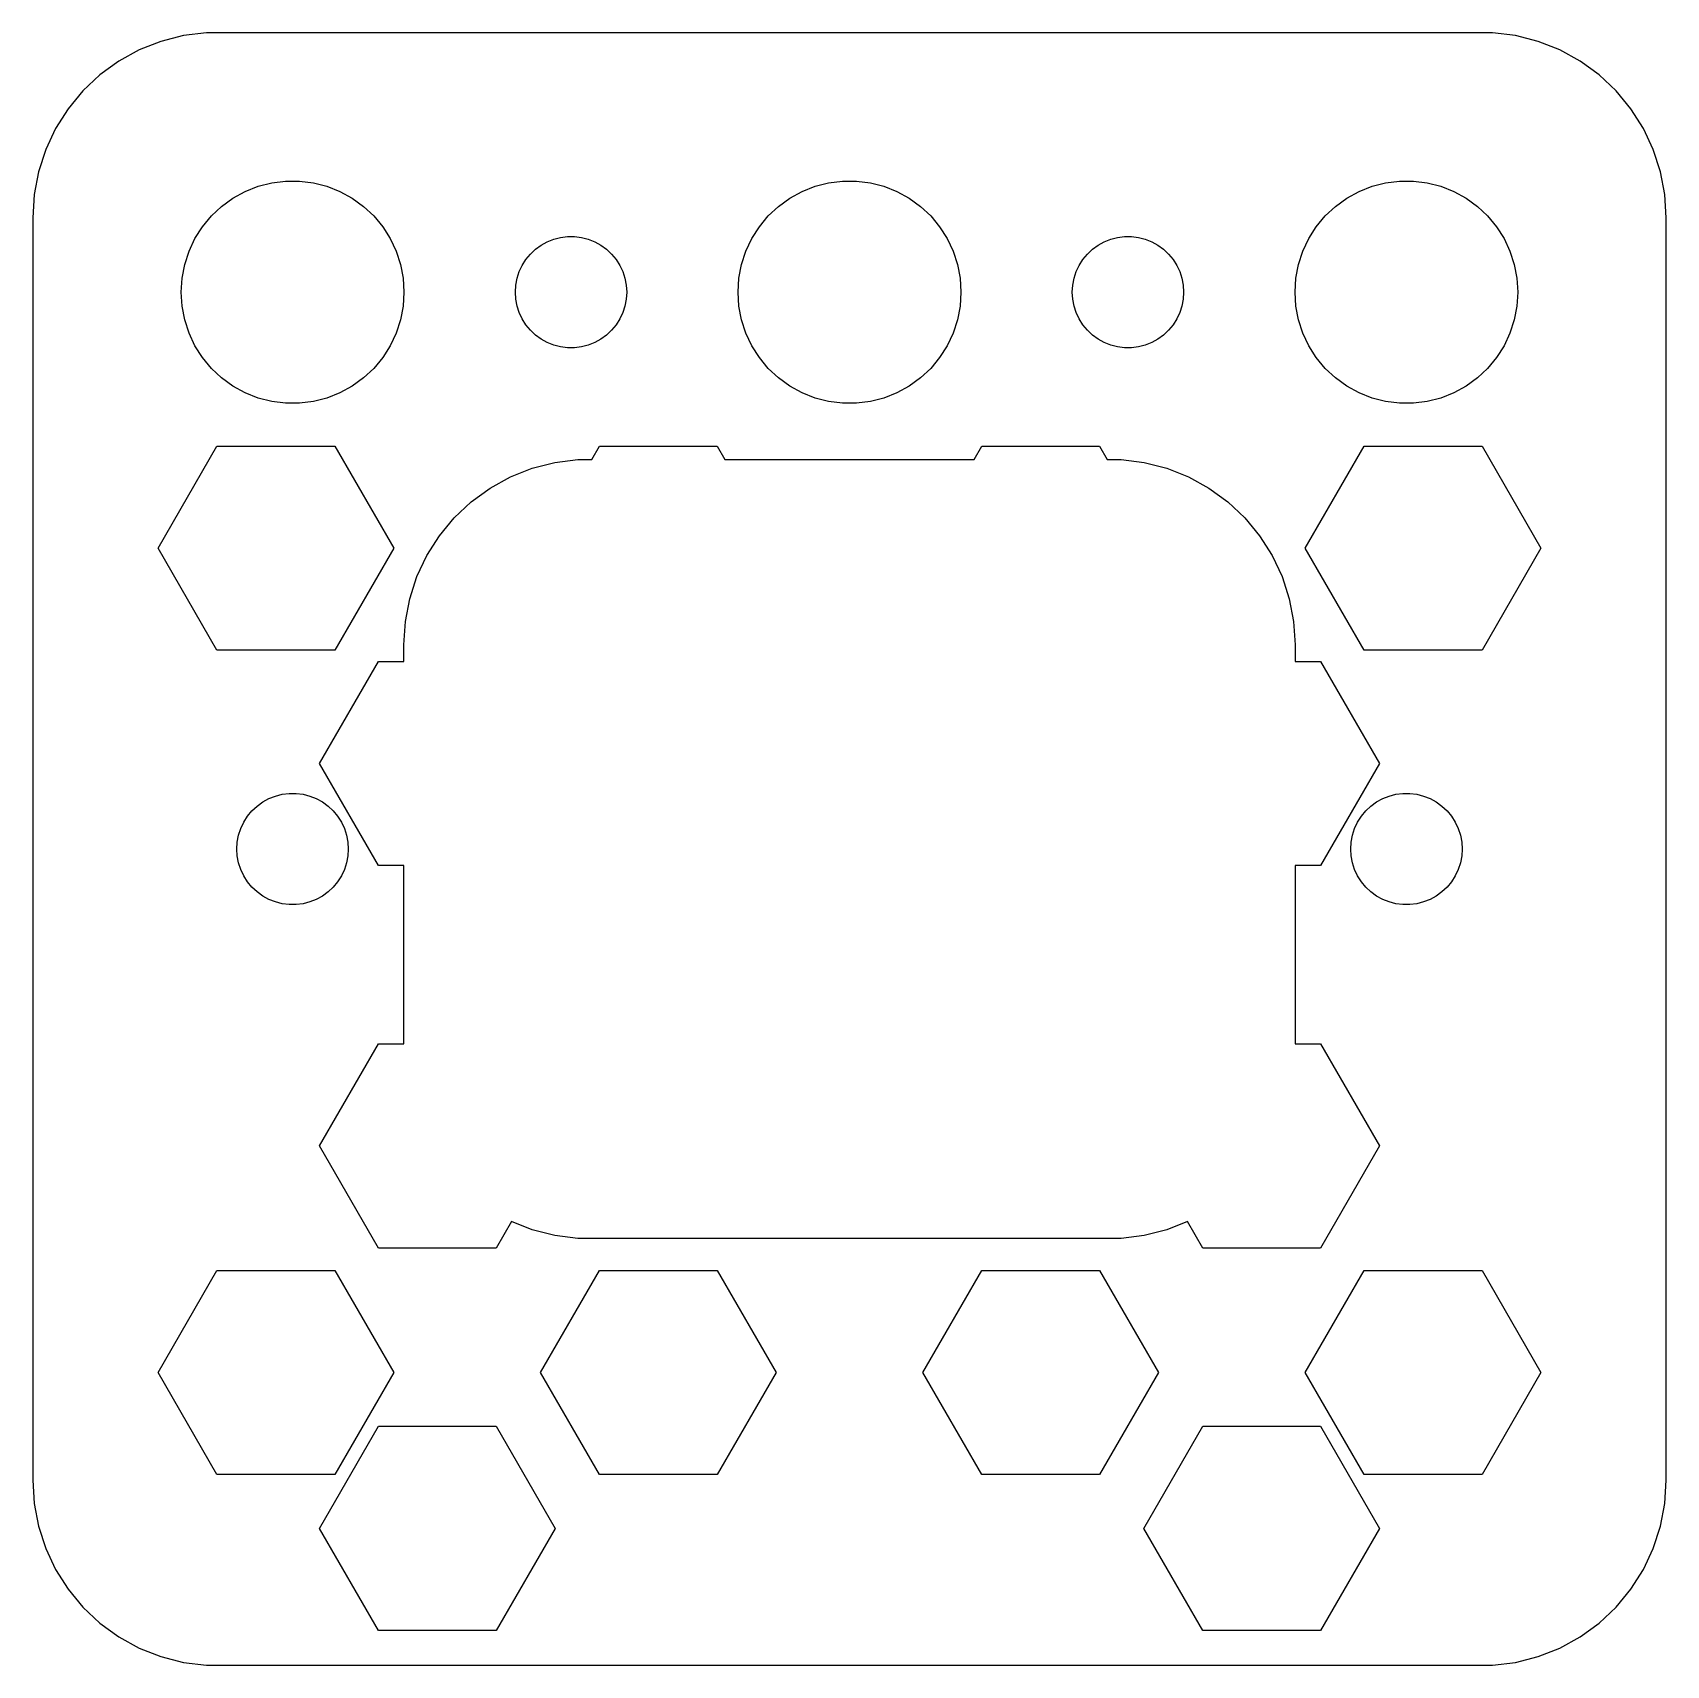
# Model space of a CAD drawing. Header units: metres. Extents: x -22 to 22, y 32 to 76.
import ezdxf

# ---------------------------------------------------------------- set-up
doc = ezdxf.new("R2010")
doc.units = ezdxf.units.M

msp = doc.modelspace()

# ---------------------------------------------------------------- linework, layer by layer
for p, q in [((-18.5451, 75.7553), (-19.1289, 75.5241)), ((-17.9369, 75.9114), (-18.5451, 75.7553)), ((-17.3139, 75.9901), (-17.9369, 75.9114)), ((17.3139, 75.9901), (-17.3139, 75.9901)), ((17.9369, 75.9114), (17.3139, 75.9901)), ((18.5451, 75.7553), (17.9369, 75.9114)), ((19.1289, 75.5241), (18.5451, 75.7553)), ((-19.1289, 75.5241), (-19.6791, 75.2216)), ((19.6791, 75.2216), (19.1289, 75.5241)), ((-20.1871, 74.8526), (-20.6448, 74.4227)), ((-19.6791, 75.2216), (-20.1871, 74.8526)), ((20.1871, 74.8526), (19.6791, 75.2216)), ((20.6448, 74.4227), (20.1871, 74.8526)), ((-20.6448, 74.4227), (-21.0451, 73.9389)), ((21.0451, 73.9389), (20.6448, 74.4227)), ((-21.0451, 73.9389), (-21.3815, 73.4088)), ((21.3815, 73.4088), (21.0451, 73.9389)), ((-21.3815, 73.4088), (-21.6489, 72.8406)), ((21.6489, 72.8406), (21.3815, 73.4088)), ((-21.6489, 72.8406), (-21.8429, 72.2434)), ((21.8429, 72.2434), (21.6489, 72.8406)), ((-21.8429, 72.2434), (-21.9606, 71.6267)), ((21.9606, 71.6267), (21.8429, 72.2434)), ((-16.2773, 71.7145), (-15.927, 71.8532)), ((-15.927, 71.8532), (-15.5621, 71.9469)), ((-15.5621, 71.9469), (-15.1884, 71.9941)), ((-15.1884, 71.9941), (-14.8116, 71.9941)), ((-14.8116, 71.9941), (-14.4379, 71.9469)), ((-14.4379, 71.9469), (-14.0729, 71.8532)), ((-14.0729, 71.8532), (-13.7227, 71.7145)), ((-1.27733, 71.7145), (-0.92705, 71.8532)), ((-0.92705, 71.8532), (-0.56213, 71.9469)), ((-0.56213, 71.9469), (-0.18837, 71.9941)), ((-0.18837, 71.9941), (0.18837, 71.9941)), ((0.18837, 71.9941), (0.56213, 71.9469)), ((0.56213, 71.9469), (0.92705, 71.8532)), ((0.92705, 71.8532), (1.27733, 71.7145)), ((13.7227, 71.7145), (14.0729, 71.8532)), ((14.0729, 71.8532), (14.4379, 71.9469)), ((14.4379, 71.9469), (14.8116, 71.9941)), ((14.8116, 71.9941), (15.1884, 71.9941)), ((15.1884, 71.9941), (15.5621, 71.9469)), ((15.5621, 71.9469), (15.927, 71.8532)), ((15.927, 71.8532), (16.2773, 71.7145)), ((-21.9606, 71.6267), (-22, 71)), ((-17.1869, 71.0536), (-16.9123, 71.3115)), ((-16.9123, 71.3115), (-16.6075, 71.533)), ((-16.6075, 71.533), (-16.2773, 71.7145)), ((-13.7227, 71.7145), (-13.3925, 71.533)), ((-13.3925, 71.533), (-13.0877, 71.3115)), ((-13.0877, 71.3115), (-12.8131, 71.0536)), ((-2.1869, 71.0536), (-1.91226, 71.3115)), ((-1.91226, 71.3115), (-1.60747, 71.533)), ((-1.60747, 71.533), (-1.27733, 71.7145)), ((1.27733, 71.7145), (1.60747, 71.533)), ((1.60747, 71.533), (1.91226, 71.3115)), ((1.91226, 71.3115), (2.1869, 71.0536)), ((12.8131, 71.0536), (13.0877, 71.3115)), ((13.0877, 71.3115), (13.3925, 71.533)), ((13.3925, 71.533), (13.7227, 71.7145)), ((16.2773, 71.7145), (16.6075, 71.533)), ((16.6075, 71.533), (16.9123, 71.3115)), ((16.9123, 71.3115), (17.1869, 71.0536)), ((22, 71), (21.9606, 71.6267)), ((-22, 71), (-22, 37)), ((-17.427, 70.7634), (-17.1869, 71.0536)), ((-12.8131, 71.0536), (-12.5729, 70.7634)), ((-2.42705, 70.7634), (-2.1869, 71.0536)), ((2.1869, 71.0536), (2.42705, 70.7634)), ((12.5729, 70.7634), (12.8131, 71.0536)), ((17.1869, 71.0536), (17.427, 70.7634)), ((22, 37), (22, 71)), ((-17.7893, 70.1044), (-17.6289, 70.4453)), ((-17.6289, 70.4453), (-17.427, 70.7634)), ((-12.5729, 70.7634), (-12.3711, 70.4453)), ((-12.3711, 70.4453), (-12.2107, 70.1044)), ((-8.13866, 70.3572), (-7.96352, 70.4266)), ((-7.96352, 70.4266), (-7.78107, 70.4734)), ((-7.78107, 70.4734), (-7.59418, 70.497)), ((-7.59418, 70.497), (-7.40581, 70.497)), ((-7.40581, 70.497), (-7.21892, 70.4734)), ((-7.21892, 70.4734), (-7.03647, 70.4266)), ((-7.03647, 70.4266), (-6.86133, 70.3572)), ((-2.78932, 70.1044), (-2.62891, 70.4453)), ((-2.62891, 70.4453), (-2.42705, 70.7634)), ((2.42705, 70.7634), (2.62891, 70.4453)), ((2.62891, 70.4453), (2.78932, 70.1044)), ((6.86133, 70.3572), (7.03647, 70.4266)), ((7.03647, 70.4266), (7.21892, 70.4734)), ((7.21892, 70.4734), (7.40581, 70.497)), ((7.40581, 70.497), (7.59418, 70.497)), ((7.59418, 70.497), (7.78107, 70.4734)), ((7.78107, 70.4734), (7.96352, 70.4266)), ((7.96352, 70.4266), (8.13866, 70.3572)), ((12.2107, 70.1044), (12.3711, 70.4453)), ((12.3711, 70.4453), (12.5729, 70.7634)), ((17.427, 70.7634), (17.6289, 70.4453)), ((17.6289, 70.4453), (17.7893, 70.1044)), ((-17.9057, 69.7461), (-17.7893, 70.1044)), ((-12.2107, 70.1044), (-12.0942, 69.7461)), ((-8.71352, 69.8817), (-8.59344, 70.0268)), ((-8.59344, 70.0268), (-8.45613, 70.1558)), ((-8.45613, 70.1558), (-8.30373, 70.2665)), ((-8.30373, 70.2665), (-8.13866, 70.3572)), ((-6.86133, 70.3572), (-6.69626, 70.2665)), ((-6.69626, 70.2665), (-6.54385, 70.1558)), ((-6.54385, 70.1558), (-6.40654, 70.0268)), ((-6.40654, 70.0268), (-6.28647, 69.8817)), ((-2.90575, 69.7461), (-2.78932, 70.1044)), ((2.78932, 70.1044), (2.90575, 69.7461)), ((6.28647, 69.8817), (6.40654, 70.0268)), ((6.40654, 70.0268), (6.54385, 70.1558)), ((6.54385, 70.1558), (6.69626, 70.2665)), ((6.69626, 70.2665), (6.86133, 70.3572)), ((8.13866, 70.3572), (8.30373, 70.2665)), ((8.30373, 70.2665), (8.45613, 70.1558)), ((8.45613, 70.1558), (8.59344, 70.0268)), ((8.59344, 70.0268), (8.71352, 69.8817)), ((12.0942, 69.7461), (12.2107, 70.1044)), ((17.7893, 70.1044), (17.9057, 69.7461)), ((-17.9763, 69.376), (-17.9057, 69.7461)), ((-12.0942, 69.7461), (-12.0237, 69.376)), ((-8.95287, 69.373), (-8.89465, 69.5522)), ((-8.89465, 69.5522), (-8.81445, 69.7226)), ((-8.81445, 69.7226), (-8.71352, 69.8817)), ((-6.28647, 69.8817), (-6.18553, 69.7226)), ((-6.18553, 69.7226), (-6.10533, 69.5522)), ((-6.10533, 69.5522), (-6.04712, 69.373)), ((-2.97633, 69.376), (-2.90575, 69.7461)), ((2.90575, 69.7461), (2.97633, 69.376)), ((6.04712, 69.373), (6.10533, 69.5522)), ((6.10533, 69.5522), (6.18553, 69.7226)), ((6.18553, 69.7226), (6.28647, 69.8817)), ((8.71352, 69.8817), (8.81445, 69.7226)), ((8.81445, 69.7226), (8.89465, 69.5522)), ((8.89465, 69.5522), (8.95287, 69.373)), ((12.0237, 69.376), (12.0942, 69.7461)), ((17.9057, 69.7461), (17.9763, 69.376)), ((-18, 69), (-17.9763, 69.376)), ((-12.0237, 69.376), (-12, 69)), ((-9, 69), (-8.98816, 69.188)), ((-8.98816, 69.188), (-8.95287, 69.373)), ((-6.04712, 69.373), (-6.01183, 69.188)), ((-6.01183, 69.188), (-6, 69)), ((-3, 69), (-2.97633, 69.376)), ((2.97633, 69.376), (3, 69)), ((6, 69), (6.01183, 69.188)), ((6.01183, 69.188), (6.04712, 69.373)), ((8.95287, 69.373), (8.98816, 69.188)), ((8.98816, 69.188), (9, 69)), ((12, 69), (12.0237, 69.376)), ((17.9763, 69.376), (18, 69)), ((-17.9763, 68.624), (-18, 69)), ((-12, 69), (-12.0237, 68.624)), ((-8.98816, 68.812), (-9, 69)), ((-8.95287, 68.627), (-8.98816, 68.812)), ((-6.01183, 68.812), (-6.04712, 68.627)), ((-6, 69), (-6.01183, 68.812)), ((-2.97633, 68.624), (-3, 69)), ((3, 69), (2.97633, 68.624)), ((6.01183, 68.812), (6, 69)), ((6.04712, 68.627), (6.01183, 68.812)), ((8.98816, 68.812), (8.95287, 68.627)), ((9, 69), (8.98816, 68.812)), ((12.0237, 68.624), (12, 69)), ((18, 69), (17.9763, 68.624)), ((-17.9057, 68.2539), (-17.9763, 68.624)), ((-17.7893, 67.8956), (-17.9057, 68.2539)), ((-12.0942, 68.2539), (-12.2107, 67.8956)), ((-12.0237, 68.624), (-12.0942, 68.2539)), ((-8.89465, 68.4478), (-8.95287, 68.627)), ((-8.81445, 68.2774), (-8.89465, 68.4478)), ((-8.71352, 68.1183), (-8.81445, 68.2774)), ((-6.18553, 68.2774), (-6.28647, 68.1183)), ((-6.10533, 68.4478), (-6.18553, 68.2774)), ((-6.04712, 68.627), (-6.10533, 68.4478)), ((-2.90575, 68.2539), (-2.97633, 68.624)), ((-2.78932, 67.8956), (-2.90575, 68.2539)), ((2.90575, 68.2539), (2.78932, 67.8956)), ((2.97633, 68.624), (2.90575, 68.2539)), ((6.10533, 68.4478), (6.04712, 68.627)), ((6.18553, 68.2774), (6.10533, 68.4478)), ((6.28647, 68.1183), (6.18553, 68.2774)), ((8.81445, 68.2774), (8.71352, 68.1183)), ((8.89465, 68.4478), (8.81445, 68.2774)), ((8.95287, 68.627), (8.89465, 68.4478)), ((12.0942, 68.2539), (12.0237, 68.624)), ((12.2107, 67.8956), (12.0942, 68.2539)), ((17.9057, 68.2539), (17.7893, 67.8956)), ((17.9763, 68.624), (17.9057, 68.2539)), ((-17.6289, 67.5547), (-17.7893, 67.8956)), ((-12.2107, 67.8956), (-12.3711, 67.5547)), ((-8.59344, 67.9732), (-8.71352, 68.1183)), ((-8.45613, 67.8442), (-8.59344, 67.9732)), ((-8.30373, 67.7335), (-8.45613, 67.8442)), ((-6.54385, 67.8442), (-6.69626, 67.7335)), ((-6.40654, 67.9732), (-6.54385, 67.8442)), ((-6.28647, 68.1183), (-6.40654, 67.9732)), ((-2.62891, 67.5547), (-2.78932, 67.8956)), ((2.78932, 67.8956), (2.62891, 67.5547)), ((6.40654, 67.9732), (6.28647, 68.1183)), ((6.54385, 67.8442), (6.40654, 67.9732)), ((6.69626, 67.7335), (6.54385, 67.8442)), ((8.45613, 67.8442), (8.30373, 67.7335)), ((8.59344, 67.9732), (8.45613, 67.8442)), ((8.71352, 68.1183), (8.59344, 67.9732)), ((12.3711, 67.5547), (12.2107, 67.8956)), ((17.7893, 67.8956), (17.6289, 67.5547)), ((-17.427, 67.2366), (-17.6289, 67.5547)), ((-12.3711, 67.5547), (-12.5729, 67.2366)), ((-8.13866, 67.6427), (-8.30373, 67.7335)), ((-7.96352, 67.5734), (-8.13866, 67.6427)), ((-7.78107, 67.5266), (-7.96352, 67.5734)), ((-7.59418, 67.5029), (-7.78107, 67.5266)), ((-7.40581, 67.5029), (-7.59418, 67.5029)), ((-7.21892, 67.5266), (-7.40581, 67.5029)), ((-7.03647, 67.5734), (-7.21892, 67.5266)), ((-6.86133, 67.6427), (-7.03647, 67.5734)), ((-6.69626, 67.7335), (-6.86133, 67.6427)), ((-2.42705, 67.2366), (-2.62891, 67.5547)), ((2.62891, 67.5547), (2.42705, 67.2366)), ((6.86133, 67.6427), (6.69626, 67.7335)), ((7.03647, 67.5734), (6.86133, 67.6427)), ((7.21892, 67.5266), (7.03647, 67.5734)), ((7.40581, 67.5029), (7.21892, 67.5266)), ((7.59418, 67.5029), (7.40581, 67.5029)), ((7.78107, 67.5266), (7.59418, 67.5029)), ((7.96352, 67.5734), (7.78107, 67.5266)), ((8.13866, 67.6427), (7.96352, 67.5734)), ((8.30373, 67.7335), (8.13866, 67.6427)), ((12.5729, 67.2366), (12.3711, 67.5547)), ((17.6289, 67.5547), (17.427, 67.2366)), ((-17.1869, 66.9464), (-17.427, 67.2366)), ((-16.9123, 66.6884), (-17.1869, 66.9464)), ((-12.8131, 66.9464), (-13.0877, 66.6884)), ((-12.5729, 67.2366), (-12.8131, 66.9464)), ((-2.1869, 66.9464), (-2.42705, 67.2366)), ((-1.91226, 66.6884), (-2.1869, 66.9464)), ((2.1869, 66.9464), (1.91226, 66.6884)), ((2.42705, 67.2366), (2.1869, 66.9464)), ((12.8131, 66.9464), (12.5729, 67.2366)), ((13.0877, 66.6884), (12.8131, 66.9464)), ((17.1869, 66.9464), (16.9123, 66.6884)), ((17.427, 67.2366), (17.1869, 66.9464)), ((-16.6075, 66.467), (-16.9123, 66.6884)), ((-16.2773, 66.2855), (-16.6075, 66.467)), ((-13.3925, 66.467), (-13.7227, 66.2855)), ((-13.0877, 66.6884), (-13.3925, 66.467)), ((-1.60747, 66.467), (-1.91226, 66.6884)), ((-1.27733, 66.2855), (-1.60747, 66.467)), ((1.60747, 66.467), (1.27733, 66.2855)), ((1.91226, 66.6884), (1.60747, 66.467)), ((13.3925, 66.467), (13.0877, 66.6884)), ((13.7227, 66.2855), (13.3925, 66.467)), ((16.6075, 66.467), (16.2773, 66.2855)), ((16.9123, 66.6884), (16.6075, 66.467)), ((-15.927, 66.1468), (-16.2773, 66.2855)), ((-15.5621, 66.0531), (-15.927, 66.1468)), ((-15.1884, 66.0059), (-15.5621, 66.0531)), ((-14.8116, 66.0059), (-15.1884, 66.0059)), ((-14.4379, 66.0531), (-14.8116, 66.0059)), ((-14.0729, 66.1468), (-14.4379, 66.0531)), ((-13.7227, 66.2855), (-14.0729, 66.1468)), ((-0.92705, 66.1468), (-1.27733, 66.2855)), ((-0.56213, 66.0531), (-0.92705, 66.1468)), ((-0.18837, 66.0059), (-0.56213, 66.0531)), ((0.18837, 66.0059), (-0.18837, 66.0059)), ((0.56213, 66.0531), (0.18837, 66.0059)), ((0.92705, 66.1468), (0.56213, 66.0531)), ((1.27733, 66.2855), (0.92705, 66.1468)), ((14.0729, 66.1468), (13.7227, 66.2855)), ((14.4379, 66.0531), (14.0729, 66.1468)), ((14.8116, 66.0059), (14.4379, 66.0531)), ((15.1884, 66.0059), (14.8116, 66.0059)), ((15.5621, 66.0531), (15.1884, 66.0059)), ((15.927, 66.1468), (15.5621, 66.0531)), ((16.2773, 66.2855), (15.927, 66.1468)), ((-18.6235, 62.1), (-17.0367, 64.8483)), ((-17.0367, 64.8483), (-13.8633, 64.8483)), ((-13.8633, 64.8483), (-12.2765, 62.1)), ((-6.94354, 64.4901), (-6.73674, 64.8483)), ((-6.73674, 64.8483), (-3.56325, 64.8483)), ((-3.56325, 64.8483), (-3.35645, 64.4901)), ((3.35645, 64.4901), (3.56325, 64.8483)), ((3.56325, 64.8483), (6.73674, 64.8483)), ((6.73674, 64.8483), (6.94354, 64.4901)), ((12.2765, 62.1), (13.8633, 64.8483)), ((13.8633, 64.8483), (17.0367, 64.8483)), ((17.0367, 64.8483), (18.6235, 62.1)), ((-9.12889, 64.0241), (-8.54507, 64.2553)), ((-8.54507, 64.2553), (-7.9369, 64.4114)), ((-7.9369, 64.4114), (-7.31395, 64.4901)), ((-7.31395, 64.4901), (-6.94354, 64.4901)), ((-3.35645, 64.4901), (3.35645, 64.4901)), ((6.94354, 64.4901), (7.31395, 64.4901)), ((7.31395, 64.4901), (7.9369, 64.4114)), ((7.9369, 64.4114), (8.54507, 64.2553)), ((8.54507, 64.2553), (9.12889, 64.0241)), ((-9.67912, 63.7216), (-9.12889, 64.0241)), ((9.12889, 64.0241), (9.67912, 63.7216)), ((-10.1871, 63.3526), (-9.67912, 63.7216)), ((9.67912, 63.7216), (10.1871, 63.3526)), ((-11.0451, 62.4389), (-10.6448, 62.9227)), ((-10.6448, 62.9227), (-10.1871, 63.3526)), ((10.1871, 63.3526), (10.6448, 62.9227)), ((10.6448, 62.9227), (11.0451, 62.4389)), ((-17.0367, 59.3517), (-18.6235, 62.1)), ((-12.2765, 62.1), (-13.8633, 59.3517)), ((-11.3815, 61.9088), (-11.0451, 62.4389)), ((11.0451, 62.4389), (11.3815, 61.9088)), ((13.8633, 59.3517), (12.2765, 62.1)), ((18.6235, 62.1), (17.0367, 59.3517)), ((-11.6489, 61.3406), (-11.3815, 61.9088)), ((11.3815, 61.9088), (11.6489, 61.3406)), ((-11.8429, 60.7434), (-11.6489, 61.3406)), ((11.6489, 61.3406), (11.8429, 60.7434)), ((-11.9606, 60.1267), (-11.8429, 60.7434)), ((11.8429, 60.7434), (11.9606, 60.1267)), ((-12, 59.5), (-11.9606, 60.1267)), ((11.9606, 60.1267), (12, 59.5)), ((-12, 59.0483), (-12, 59.5)), ((12, 59.5), (12, 59.0483)), ((-13.8633, 59.3517), (-17.0367, 59.3517)), ((-14.2735, 56.3), (-12.6867, 59.0483)), ((-12.6867, 59.0483), (-12, 59.0483)), ((12, 59.0483), (12.6867, 59.0483)), ((12.6867, 59.0483), (14.2735, 56.3)), ((17.0367, 59.3517), (13.8633, 59.3517)), ((-12.6867, 53.5517), (-14.2735, 56.3)), ((14.2735, 56.3), (12.6867, 53.5517)), ((-15.4635, 55.4266), (-15.2811, 55.4734)), ((-15.2811, 55.4734), (-15.0942, 55.497)), ((-15.0942, 55.497), (-14.9058, 55.497)), ((-14.9058, 55.497), (-14.7189, 55.4734)), ((-14.7189, 55.4734), (-14.5365, 55.4266)), ((14.5365, 55.4266), (14.7189, 55.4734)), ((14.7189, 55.4734), (14.9058, 55.497)), ((14.9058, 55.497), (15.0942, 55.497)), ((15.0942, 55.497), (15.2811, 55.4734)), ((15.2811, 55.4734), (15.4635, 55.4266)), ((-16.2135, 54.8817), (-16.0934, 55.0268)), ((-16.0934, 55.0268), (-15.9561, 55.1558)), ((-15.9561, 55.1558), (-15.8037, 55.2665)), ((-15.8037, 55.2665), (-15.6387, 55.3572)), ((-15.6387, 55.3572), (-15.4635, 55.4266)), ((-14.5365, 55.4266), (-14.3613, 55.3572)), ((-14.3613, 55.3572), (-14.1963, 55.2665)), ((-14.1963, 55.2665), (-14.0439, 55.1558)), ((-14.0439, 55.1558), (-13.9065, 55.0268)), ((-13.9065, 55.0268), (-13.7865, 54.8817)), ((13.7865, 54.8817), (13.9065, 55.0268)), ((13.9065, 55.0268), (14.0439, 55.1558)), ((14.0439, 55.1558), (14.1963, 55.2665)), ((14.1963, 55.2665), (14.3613, 55.3572)), ((14.3613, 55.3572), (14.5365, 55.4266)), ((15.4635, 55.4266), (15.6387, 55.3572)), ((15.6387, 55.3572), (15.8037, 55.2665)), ((15.8037, 55.2665), (15.9561, 55.1558)), ((15.9561, 55.1558), (16.0934, 55.0268)), ((16.0934, 55.0268), (16.2135, 54.8817)), ((-16.3947, 54.5522), (-16.3145, 54.7226)), ((-16.3145, 54.7226), (-16.2135, 54.8817)), ((-13.7865, 54.8817), (-13.6855, 54.7226)), ((-13.6855, 54.7226), (-13.6053, 54.5522)), ((13.6053, 54.5522), (13.6855, 54.7226)), ((13.6855, 54.7226), (13.7865, 54.8817)), ((16.2135, 54.8817), (16.3145, 54.7226)), ((16.3145, 54.7226), (16.3947, 54.5522)), ((-16.5, 54), (-16.4882, 54.188)), ((-16.4882, 54.188), (-16.4529, 54.373)), ((-16.4529, 54.373), (-16.3947, 54.5522)), ((-13.6053, 54.5522), (-13.5471, 54.373)), ((-13.5471, 54.373), (-13.5118, 54.188)), ((-13.5118, 54.188), (-13.5, 54)), ((13.5, 54), (13.5118, 54.188)), ((13.5118, 54.188), (13.5471, 54.373)), ((13.5471, 54.373), (13.6053, 54.5522)), ((16.3947, 54.5522), (16.4529, 54.373)), ((16.4529, 54.373), (16.4882, 54.188)), ((16.4882, 54.188), (16.5, 54)), ((-16.4882, 53.812), (-16.5, 54)), ((-16.4529, 53.627), (-16.4882, 53.812)), ((-13.5118, 53.812), (-13.5471, 53.627)), ((-13.5, 54), (-13.5118, 53.812)), ((13.5118, 53.812), (13.5, 54)), ((13.5471, 53.627), (13.5118, 53.812)), ((16.4882, 53.812), (16.4529, 53.627)), ((16.5, 54), (16.4882, 53.812)), ((-16.3947, 53.4478), (-16.4529, 53.627)), ((-16.3145, 53.2774), (-16.3947, 53.4478)), ((-16.2135, 53.1183), (-16.3145, 53.2774)), ((-13.6855, 53.2774), (-13.7865, 53.1183)), ((-13.6053, 53.4478), (-13.6855, 53.2774)), ((-13.5471, 53.627), (-13.6053, 53.4478)), ((-12, 53.5517), (-12.6867, 53.5517)), ((-12, 48.7483), (-12, 53.5517)), ((12.6867, 53.5517), (12, 53.5517)), ((12, 53.5517), (12, 48.7483)), ((13.6053, 53.4478), (13.5471, 53.627)), ((13.6855, 53.2774), (13.6053, 53.4478)), ((13.7865, 53.1183), (13.6855, 53.2774)), ((16.3145, 53.2774), (16.2135, 53.1183)), ((16.3947, 53.4478), (16.3145, 53.2774)), ((16.4529, 53.627), (16.3947, 53.4478)), ((-16.0934, 52.9732), (-16.2135, 53.1183)), ((-15.9561, 52.8442), (-16.0934, 52.9732)), ((-15.8037, 52.7335), (-15.9561, 52.8442)), ((-14.0439, 52.8442), (-14.1963, 52.7335)), ((-13.9065, 52.9732), (-14.0439, 52.8442)), ((-13.7865, 53.1183), (-13.9065, 52.9732)), ((13.9065, 52.9732), (13.7865, 53.1183)), ((14.0439, 52.8442), (13.9065, 52.9732)), ((14.1963, 52.7335), (14.0439, 52.8442)), ((15.9561, 52.8442), (15.8037, 52.7335)), ((16.0934, 52.9732), (15.9561, 52.8442)), ((16.2135, 53.1183), (16.0934, 52.9732)), ((-15.6387, 52.6428), (-15.8037, 52.7335)), ((-15.4635, 52.5734), (-15.6387, 52.6428)), ((-15.2811, 52.5266), (-15.4635, 52.5734)), ((-15.0942, 52.503), (-15.2811, 52.5266)), ((-14.9058, 52.503), (-15.0942, 52.503)), ((-14.7189, 52.5266), (-14.9058, 52.503)), ((-14.5365, 52.5734), (-14.7189, 52.5266)), ((-14.3613, 52.6428), (-14.5365, 52.5734)), ((-14.1963, 52.7335), (-14.3613, 52.6428)), ((14.3613, 52.6428), (14.1963, 52.7335)), ((14.5365, 52.5734), (14.3613, 52.6428)), ((14.7189, 52.5266), (14.5365, 52.5734)), ((14.9058, 52.503), (14.7189, 52.5266)), ((15.0942, 52.503), (14.9058, 52.503)), ((15.2811, 52.5266), (15.0942, 52.503)), ((15.4635, 52.5734), (15.2811, 52.5266)), ((15.6387, 52.6428), (15.4635, 52.5734)), ((15.8037, 52.7335), (15.6387, 52.6428)), ((-14.2735, 46), (-12.6867, 48.7483)), ((-12.6867, 48.7483), (-12, 48.7483)), ((12, 48.7483), (12.6867, 48.7483)), ((12.6867, 48.7483), (14.2735, 46)), ((-12.6867, 43.2517), (-14.2735, 46)), ((14.2735, 46), (12.6867, 43.2517)), ((-9.10141, 43.965), (-9.51324, 43.2517)), ((-8.54507, 43.7447), (-9.10141, 43.965)), ((-7.9369, 43.5886), (-8.54507, 43.7447)), ((-7.31395, 43.5099), (-7.9369, 43.5886)), ((7.9369, 43.5886), (7.31395, 43.5099)), ((8.54507, 43.7447), (7.9369, 43.5886)), ((9.10141, 43.965), (8.54507, 43.7447)), ((9.51324, 43.2517), (9.10141, 43.965)), ((-9.51324, 43.2517), (-12.6867, 43.2517)), ((7.31395, 43.5099), (-7.31395, 43.5099)), ((12.6867, 43.2517), (9.51324, 43.2517)), ((-18.6235, 39.9), (-17.0367, 42.6483)), ((-17.0367, 42.6483), (-13.8633, 42.6483)), ((-13.8633, 42.6483), (-12.2765, 39.9)), ((-8.32349, 39.9), (-6.73674, 42.6483)), ((-6.73674, 42.6483), (-3.56325, 42.6483)), ((-3.56325, 42.6483), (-1.9765, 39.9)), ((1.9765, 39.9), (3.56325, 42.6483)), ((3.56325, 42.6483), (6.73674, 42.6483)), ((6.73674, 42.6483), (8.32349, 39.9)), ((12.2765, 39.9), (13.8633, 42.6483)), ((13.8633, 42.6483), (17.0367, 42.6483)), ((17.0367, 42.6483), (18.6235, 39.9)), ((-17.0367, 37.1517), (-18.6235, 39.9)), ((-12.2765, 39.9), (-13.8633, 37.1517)), ((-6.73674, 37.1517), (-8.32349, 39.9)), ((-1.9765, 39.9), (-3.56325, 37.1517)), ((3.56325, 37.1517), (1.9765, 39.9)), ((8.32349, 39.9), (6.73674, 37.1517)), ((13.8633, 37.1517), (12.2765, 39.9)), ((18.6235, 39.9), (17.0367, 37.1517)), ((-14.2735, 35.7), (-12.6867, 38.4483)), ((-12.6867, 38.4483), (-9.51324, 38.4483)), ((-9.51324, 38.4483), (-7.9265, 35.7)), ((7.9265, 35.7), (9.51324, 38.4483)), ((9.51324, 38.4483), (12.6867, 38.4483)), ((12.6867, 38.4483), (14.2735, 35.7)), ((-22, 37), (-21.9606, 36.3733)), ((-13.8633, 37.1517), (-17.0367, 37.1517)), ((-3.56325, 37.1517), (-6.73674, 37.1517)), ((6.73674, 37.1517), (3.56325, 37.1517)), ((17.0367, 37.1517), (13.8633, 37.1517)), ((21.9606, 36.3733), (22, 37)), ((-21.9606, 36.3733), (-21.8429, 35.7566)), ((21.8429, 35.7566), (21.9606, 36.3733)), ((-21.8429, 35.7566), (-21.6489, 35.1594)), ((-12.6867, 32.9517), (-14.2735, 35.7)), ((-7.9265, 35.7), (-9.51324, 32.9517)), ((9.51324, 32.9517), (7.9265, 35.7)), ((14.2735, 35.7), (12.6867, 32.9517)), ((21.6489, 35.1594), (21.8429, 35.7566)), ((-21.6489, 35.1594), (-21.3815, 34.5912)), ((21.3815, 34.5912), (21.6489, 35.1594)), ((-21.3815, 34.5912), (-21.0451, 34.0611)), ((21.0451, 34.0611), (21.3815, 34.5912)), ((-21.0451, 34.0611), (-20.6448, 33.5773)), ((20.6448, 33.5773), (21.0451, 34.0611)), ((-20.6448, 33.5773), (-20.1871, 33.1474)), ((20.1871, 33.1474), (20.6448, 33.5773)), ((-20.1871, 33.1474), (-19.6791, 32.7784)), ((19.6791, 32.7784), (20.1871, 33.1474)), ((-19.6791, 32.7784), (-19.1289, 32.4759)), ((-9.51324, 32.9517), (-12.6867, 32.9517)), ((12.6867, 32.9517), (9.51324, 32.9517)), ((19.1289, 32.4759), (19.6791, 32.7784)), ((-19.1289, 32.4759), (-18.5451, 32.2447)), ((-18.5451, 32.2447), (-17.9369, 32.0886)), ((17.9369, 32.0886), (18.5451, 32.2447)), ((18.5451, 32.2447), (19.1289, 32.4759)), ((-17.9369, 32.0886), (-17.3139, 32.0099)), ((-17.3139, 32.0099), (17.3139, 32.0099)), ((17.3139, 32.0099), (17.9369, 32.0886))]:
    msp.add_line(p, q)

doc.saveas('drawing.dxf')
